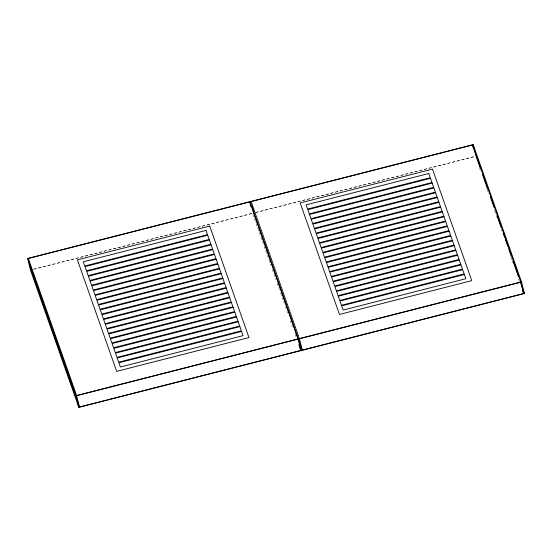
<?xml version="1.0" encoding="UTF-8"?>
<svg xmlns="http://www.w3.org/2000/svg" width="552" height="552" viewBox="0 0 552 552"><rect width="100%" height="100%" fill="white"/><g stroke="black" fill="none" stroke-linecap="round" stroke-linejoin="round"><path stroke-width="0.41" stroke-dasharray="2.76 2.07" d="M33.776 269.114L252.388 213.258M255.728 212.403L475.175 156.333M33.7 269.348L252.609 213.417M255.652 212.637L475.396 156.492M479.674 168.65L480.247 170.271M486.816 188.922L488.527 193.786M494.523 210.809L496.807 217.295M501.092 229.459L501.658 231.081M510.8 257.025L512.794 262.697M518.507 278.912L519.363 281.347M252.892 214.224L271.163 266.112M272.308 269.355L276.021 279.898M277.159 283.142L279.443 289.627M280.588 292.87L284.301 303.407M285.439 306.65L287.723 313.136M290.297 320.436L292.581 326.922M295.147 334.215L296.003 336.651"/><path stroke-width="0.83" d="M27.6 258.467L473.174 144.624L521.564 282.031L524.4 293.533L78.826 407.376L30.436 269.969L27.6 258.467L75.99 395.881L78.826 407.376M28.352 258.488L249.773 201.915L298.025 338.935L300.861 350.43L79.44 407.01L31.188 269.99L28.352 258.488L76.604 395.508L79.44 407.01M251.139 201.57L472.56 144.99L520.812 282.01L523.648 293.512L302.227 350.085L253.975 213.065L251.139 201.57L299.391 338.583L302.227 350.085M76.604 395.508L298.025 338.935M299.391 338.583L520.812 282.01M75.99 395.881L521.564 282.031M476.01 156.119L480.302 168.319M482.593 174.818L487.464 188.646M490.328 196.774L494.047 207.345M497.483 217.102L501.209 227.672M503.21 233.365L504.645 237.429M505.218 239.05L507.792 246.371M508.654 248.814L511.228 256.128M512.946 261.006L518.39 276.455M520.681 282.962L524.4 293.533M522.502 290.262L523.648 293.512M298.86 344.758L300.861 350.43M473.174 144.624L475.81 155.298M472.56 144.99L473.568 149.102M249.773 201.915L250.987 206.848M209.705 226.065L77.404 259.868L116.672 371.365L248.973 337.562L209.705 226.065M432.492 169.14L300.191 202.943L339.459 314.44L471.76 280.637L432.492 169.14M206.013 230.425L83.311 261.779L84.794 266.002L207.504 234.648L206.013 230.425M428.8 173.5L306.098 204.854L307.581 209.077L430.284 177.723L428.8 173.5M207.711 235.235L85.001 266.588L86.491 270.811L209.194 239.458L207.711 235.235M430.498 178.31L307.788 209.663L309.279 213.886L431.981 182.533L430.498 178.31M209.401 240.044L86.698 271.398L88.182 275.62L210.885 244.267L209.401 240.044M432.188 183.119L309.486 214.473L310.969 218.695L433.672 187.342L432.188 183.119M211.092 244.853L88.389 276.207L89.879 280.43L212.582 249.076L211.092 244.853M433.879 187.928L311.176 219.282L312.667 223.505L435.369 192.151L433.879 187.928M212.789 249.663L90.086 281.016L91.57 285.239L214.273 253.885L212.789 249.663M435.576 192.745L312.874 224.091L314.357 228.314L437.06 196.96L435.576 192.745M214.48 254.472L91.777 285.826L93.267 290.048L215.97 258.695L214.48 254.472M437.267 197.554L314.564 228.901L316.054 233.123L438.757 201.77L437.267 197.554M216.177 259.281L93.474 290.635L94.958 294.858L217.66 263.504L216.177 259.281M438.964 202.363L316.262 233.71L317.745 237.933L440.448 206.579L438.964 202.363M217.867 264.091L95.165 295.444L96.648 299.667L219.358 268.313L217.867 264.091M440.655 207.172L317.952 238.519L319.435 242.742L442.145 211.388L440.655 207.172M219.565 268.9L96.862 300.253L98.346 304.476L221.048 273.123L219.565 268.9M442.352 211.982L319.649 243.328L321.133 247.551L443.836 216.198L442.352 211.982M221.255 273.709L98.553 305.063L100.036 309.286L222.746 277.932L221.255 273.709M444.043 216.791L321.34 248.138L322.823 252.361L445.533 221.007L444.043 216.791M222.953 278.518L100.243 309.872L101.734 314.095L224.436 282.741L222.953 278.518M445.74 221.6L323.03 252.947L324.521 257.17L447.223 225.816L445.74 221.6M224.643 283.328L101.941 314.681L103.424 318.904L226.134 287.551L224.643 283.328M447.43 226.41L324.728 257.756L326.211 261.979L448.914 230.626L447.43 226.41M226.341 288.144L103.631 319.491L105.121 323.713L227.824 292.36L226.341 288.144M449.128 231.219L326.418 262.566L327.909 266.788L450.611 235.435L449.128 231.219M228.031 292.953L105.328 324.3L106.812 328.523L229.515 297.169L228.031 292.953M450.818 236.028L328.116 267.375L329.599 271.598L452.302 240.244L450.818 236.028M229.722 297.763L107.019 329.109L108.509 333.332L231.212 301.978L229.722 297.763M452.509 240.838L329.806 272.184L331.297 276.407L453.999 245.053L452.509 240.838M231.419 302.572L108.716 333.919L110.2 338.141L232.903 306.788L231.419 302.572M454.206 245.647L331.504 276.994L332.987 281.216L455.69 249.863L454.206 245.647M233.11 307.381L110.407 338.728L111.897 342.951L234.6 311.597L233.11 307.381M455.897 250.456L333.194 281.803L334.684 286.026L457.387 254.672L455.897 250.456M234.807 312.19L112.104 343.537L113.588 347.76L236.29 316.406L234.807 312.19M457.594 255.265L334.892 286.612L336.375 290.835L459.078 259.481L457.594 255.265M236.497 317L113.795 348.346L115.278 352.569L237.988 321.216L236.497 317M459.285 260.075L336.582 291.421L338.065 295.644L460.775 264.291L459.285 260.075M238.195 321.809L115.492 353.156L116.976 357.379L239.678 326.025L238.195 321.809M460.982 264.884L338.279 296.231L339.763 300.454L462.466 269.1L460.982 264.884M239.885 326.618L117.183 357.965L118.666 362.188L241.376 330.834L239.885 326.618M462.673 269.693L339.97 301.04L341.453 305.263L464.163 273.909L462.673 269.693M241.583 331.428L118.873 362.774L120.364 366.997L243.066 335.644L241.583 331.428M464.37 274.503L341.66 305.849L343.151 310.072L465.853 278.719L464.37 274.503"/></g></svg>
